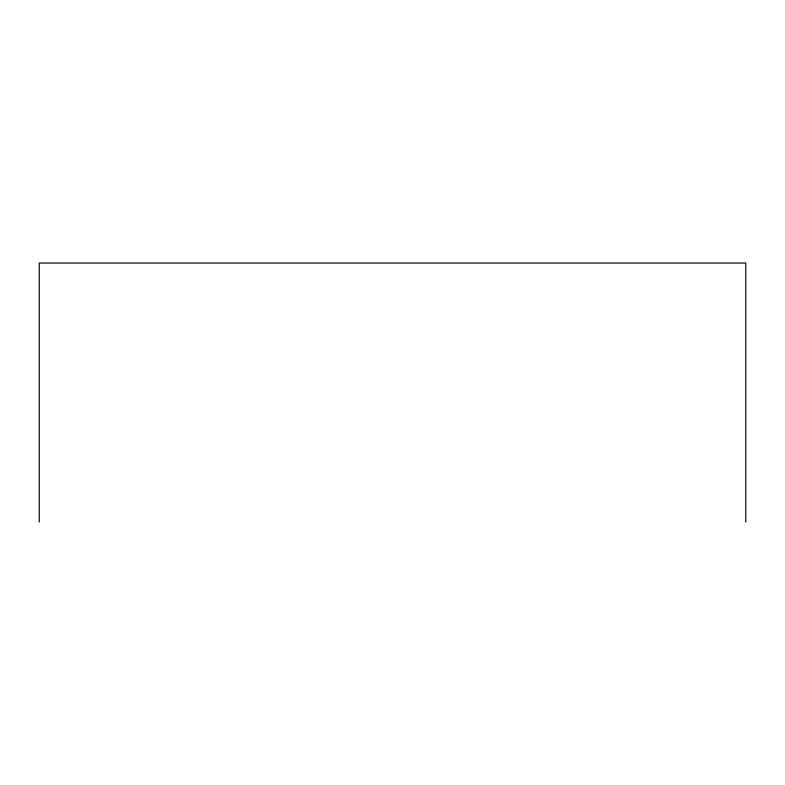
<?xml version="1.0" encoding="UTF-8"?>
<svg xmlns="http://www.w3.org/2000/svg" width="785" height="785" viewBox="0 0 785 785"><rect width="100%" height="100%" fill="white"/><g stroke="black" fill="none" stroke-linecap="round" stroke-linejoin="round"><path stroke-width="1.18" d="M745.75 521.956L745.75 263.044L39.25 263.044L39.25 521.956"/></g></svg>
